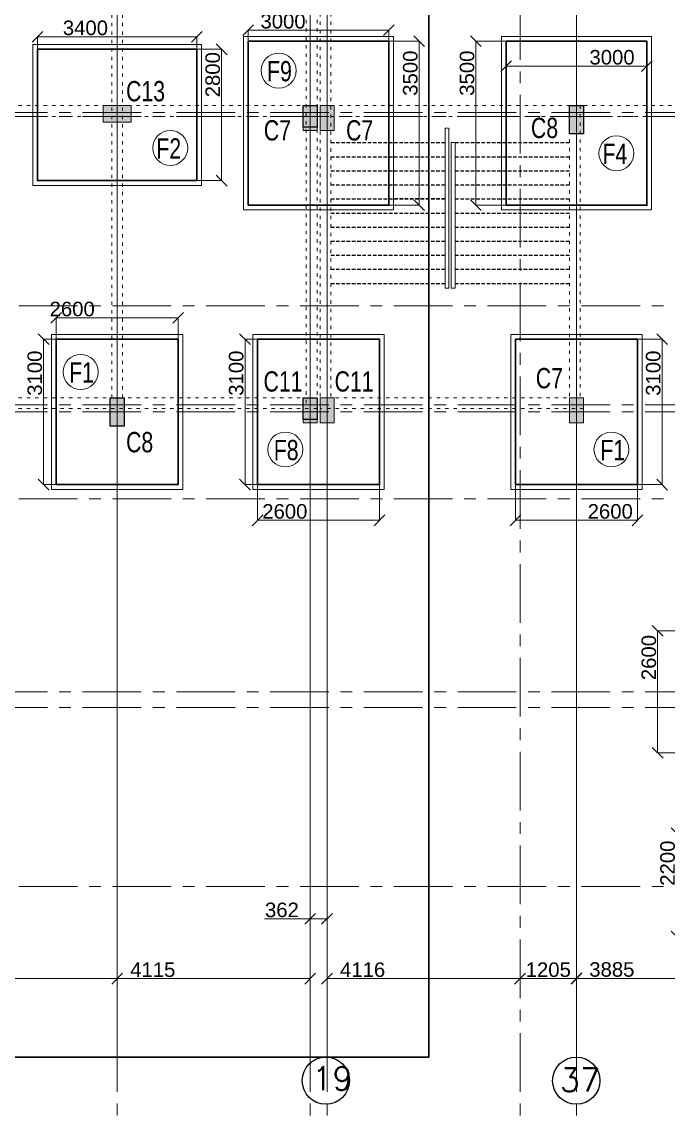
# Model space of a CAD drawing. Header units: inches. Extents: x 719368 to 6315912, y -2624014 to 446967.
# Drawn here: x 5506425 to 5520208, y -2126936 to -2103591 of the extents above; entities that cross this region are included whole.
import ezdxf
from ezdxf.lldxf.tags import DXFTag

# ---------------------------------------------------------------- set-up
doc = ezdxf.new("R2010")
doc.units = ezdxf.units.IN
doc.header["$LTSCALE"] = 20
doc.header["$MEASUREMENT"] = 0
doc.header["$PDMODE"] = 3
for name, pattern in [('ACAD_ISO03W100', [30, 12, -18]), ('CENTER', [2, 1.25, -0.25, 0.25, -0.25]), ('CENTER2', [1.125, 0.75, -0.125, 0.125, -0.125]), ('DASHED2', [0.375, 0.25, -0.125]), ('HIDDEN', [0.375, 0.25, -0.125])]:
    doc.linetypes.add(name, pattern=pattern)
doc.layers.get('0').update_dxf_attribs({"color": 51, "lineweight": 30})
doc.layers.get('Defpoints').update_dxf_attribs({"lineweight": 25})
for name, color, linetype, lineweight in [('COL.FILL', 6, 'Continuous', 20), ('COLUMN', 2, 'Continuous', 25), ('DIM', 7, 'Continuous', 13), ('FOOTING', 73, 'Continuous', 30), ('GRID', 202, 'CENTER', 5), ('HACHE', 6, 'Continuous', 9), ('HIDDEN', 181, 'ACAD_ISO03W100', 18), ('Railing', 34, 'Continuous', 20), ('STAIR', 4, 'Continuous', 25), ('Text', 7, 'Continuous', 15), ('WALL', 1, 'Continuous', 18)]:
    doc.layers.add(name, color=color, linetype=linetype, lineweight=lineweight)
doc.layers.add('grid text', color=140, linetype='Continuous')
doc.layers.add('STAIRS', color=1, linetype='Continuous')
doc.styles.add('BOLD', font='arial.ttf')
doc.styles.add('DIM SUMBI', font='arial.ttf')
doc.styles.add('Tabrej', font='romans.shx')
tags = doc.linetypes.add('DASHED', pattern=[0.75, 0.5, -0.25]).pattern_tags.tags
tags[6:7] = [DXFTag(74, 4), DXFTag(75, 0), DXFTag(340, '0'), DXFTag(46, 1.0), DXFTag(50, 0.0), DXFTag(44, 0.0), DXFTag(45, 0.0)]
tags[4:5] = [DXFTag(74, 4), DXFTag(75, 0), DXFTag(340, '0'), DXFTag(46, 1.0), DXFTag(50, 0.0), DXFTag(44, 0.0), DXFTag(45, 0.0)]
doc.dimstyles.new('PL1', dxfattribs={"dimtxt": 275, "dimasz": 230, "dimexe": 0.18, "dimexo": 12, "dimgap": 30, "dimtad": 1, "dimjust": 1, "dimdec": 0, "dimzin": 0, "dimdsep": 46, "dimtxsty": 'BOLD', "dimblk": 'OBLIQUE', "dimcen": 0.09, "dimclrd": 256, "dimclre": 256, "dimadec": 0, "dimazin": 0, "dimtfac": 1, "dimtdec": 0, "dimtofl": 0, "dimtmove": 0, "dimatfit": 3, "dimfxl": 0, "dimtolj": 1, "dimtzin": 0, "dimlwd": -1, "dimlwe": -1, "dimarcsym": 0})

# ---------------------------------------------------------------- blocks, each defined once
blk = doc.blocks.new('C2')
at = {"layer": 'COLUMN'}
h = blk.add_hatch(color=7, dxfattribs=at)
h.dxf.hatch_style = 1
h.paths.add_polyline_path([(0.3, 0), (0, 0), (0, -0.6), (0.3, -0.6)])
for p, q in [((0, 0), (0, -0.6)), ((0.3, 0), (0, 0)), ((0.3, -0.6), (0.3, 0)), ((0, -0.6), (0.3, -0.6))]:
    blk.add_line(p, q, dxfattribs=at)
blk = doc.blocks.new('CU')
at = {"layer": 'WALL', "linetype": 'CENTER2'}
h = blk.add_hatch(color=256, dxfattribs=at)
h.dxf.hatch_style = 1
h.paths.add_polyline_path([(0, 0.035), (0, -0.265), (0.46, -0.265), (0.46, 0.035)])
at = {"layer": 'COLUMN', "linetype": 'CENTER2'}
blk.add_lwpolyline([(0, 0.035), (0, -0.265), (0.46, -0.265), (0.46, 0.035), (0, 0.035)], dxfattribs=at)
blk = doc.blocks.new('_Oblique')
at = {"layer": 'STAIR', "color": 0, "lineweight": -2}
blk.add_line((-0.5, -0.5), (0.5, 0.5), dxfattribs=at)
blk = doc.blocks.new('*D454')
at = {"layer": 'Defpoints', "color": 0}
for p in [(5504341, -2123984), (5508457, -2123984), (5508457, -2123984)]:
    blk.add_point(p, dxfattribs=at)
at = {"layer": 'DIM'}
for p, q in [((5504341, -2123972), (5504341, -2123984)), ((5508457, -2123984), (5504341, -2123984)), ((5508457, -2123972), (5508457, -2123984))]:
    blk.add_line(p, q, dxfattribs=at)
at = {"layer": 'DIM', "xscale": 230, "yscale": 230, "zscale": 230, "rotation": 180}
blk.add_blockref('_Oblique', (5504341, -2123984), dxfattribs=at)
at = {"layer": 'DIM', "xscale": 230, "yscale": 230, "zscale": 230}
blk.add_blockref('_Oblique', (5508457, -2123984), dxfattribs=at)
at = {"layer": 'DIM', "color": 0, "insert": (5505102, -2123796), "char_height": 310, "attachment_point": 5, "style": 'BOLD'}
blk.add_mtext('\\A1;4115', dxfattribs=at)
blk = doc.blocks.new('*D455')
at = {"layer": 'Defpoints', "color": 0}
for p in [(5508457, -2123984), (5512572, -2123984), (5512572, -2123984)]:
    blk.add_point(p, dxfattribs=at)
at = {"layer": 'DIM'}
for p, q in [((5508457, -2123972), (5508457, -2123984)), ((5512572, -2123984), (5508457, -2123984)), ((5512572, -2123972), (5512572, -2123984))]:
    blk.add_line(p, q, dxfattribs=at)
at = {"layer": 'DIM', "xscale": 230, "yscale": 230, "zscale": 230, "rotation": 180}
blk.add_blockref('_Oblique', (5508457, -2123984), dxfattribs=at)
at = {"layer": 'DIM', "xscale": 230, "yscale": 230, "zscale": 230}
blk.add_blockref('_Oblique', (5512572, -2123984), dxfattribs=at)
at = {"layer": 'DIM', "color": 0, "insert": (5509217, -2123796), "char_height": 310, "attachment_point": 5, "style": 'BOLD'}
blk.add_mtext('\\A1;4115', dxfattribs=at)
blk = doc.blocks.new('*D456')
at = {"layer": 'Defpoints', "color": 0}
for p in [(5512933, -2122709), (5512572, -2123984), (5512933, -2123984)]:
    blk.add_point(p, dxfattribs=at)
at = {"layer": 'DIM'}
for p, q in [((5512572, -2122709), (5511600, -2122709)), ((5512572, -2123972), (5512572, -2122709)), ((5512933, -2122709), (5512572, -2122709)), ((5512933, -2123972), (5512933, -2122709))]:
    blk.add_line(p, q, dxfattribs=at)
at = {"layer": 'DIM', "xscale": 230, "yscale": 230, "zscale": 230, "rotation": 180}
blk.add_blockref('_Oblique', (5512572, -2122709), dxfattribs=at)
at = {"layer": 'DIM', "xscale": 230, "yscale": 230, "zscale": 230}
blk.add_blockref('_Oblique', (5512933, -2122709), dxfattribs=at)
at = {"layer": 'DIM', "color": 0, "insert": (5511971, -2122521), "char_height": 310, "attachment_point": 5, "style": 'BOLD'}
blk.add_mtext('\\A1;362', dxfattribs=at)
blk = doc.blocks.new('*D457')
at = {"layer": 'Defpoints', "color": 0}
for p in [(5512933, -2123984), (5517049, -2123984), (5517049, -2123984)]:
    blk.add_point(p, dxfattribs=at)
at = {"layer": 'DIM'}
for p, q in [((5512933, -2123972), (5512933, -2123984)), ((5517049, -2123984), (5512933, -2123984)), ((5517049, -2123972), (5517049, -2123984))]:
    blk.add_line(p, q, dxfattribs=at)
at = {"layer": 'DIM', "xscale": 230, "yscale": 230, "zscale": 230, "rotation": 180}
blk.add_blockref('_Oblique', (5512933, -2123984), dxfattribs=at)
at = {"layer": 'DIM', "xscale": 230, "yscale": 230, "zscale": 230}
blk.add_blockref('_Oblique', (5517049, -2123984), dxfattribs=at)
at = {"layer": 'DIM', "color": 0, "insert": (5513692, -2123796), "char_height": 310, "attachment_point": 5, "style": 'BOLD'}
blk.add_mtext('\\A1;4116', dxfattribs=at)
blk = doc.blocks.new('*D498')
at = {"layer": 'Defpoints', "color": 0}
for p in [(5516754, -2104000), (5519754, -2104000), (5516754, -2104535)]:
    blk.add_point(p, dxfattribs=at)
at = {"layer": 'DIM'}
for p, q in [((5516754, -2104012), (5516754, -2104535)), ((5519754, -2104012), (5519754, -2104535)), ((5519754, -2104535), (5516754, -2104535))]:
    blk.add_line(p, q, dxfattribs=at)
at = {"layer": 'DIM', "xscale": 230, "yscale": 230, "zscale": 230, "rotation": 180}
blk.add_blockref('_Oblique', (5516754, -2104535), dxfattribs=at)
at = {"layer": 'DIM', "xscale": 230, "yscale": 230, "zscale": 230}
blk.add_blockref('_Oblique', (5519754, -2104535), dxfattribs=at)
at = {"layer": 'DIM', "color": 0, "insert": (5519012, -2104347), "char_height": 310, "attachment_point": 5, "style": 'BOLD'}
blk.add_mtext('\\A1;3000', dxfattribs=at)
blk = doc.blocks.new('*D499')
at = {"layer": 'Defpoints', "color": 0}
for p in [(5516109, -2104000), (5517192, -2104000), (5517354, -2107500)]:
    blk.add_point(p, dxfattribs=at)
at = {"layer": 'DIM'}
for p, q in [((5517180, -2104000), (5516109, -2104000)), ((5516109, -2107500), (5516109, -2104000)), ((5517342, -2107500), (5516109, -2107500))]:
    blk.add_line(p, q, dxfattribs=at)
at = {"layer": 'DIM', "xscale": 230, "yscale": 230, "zscale": 230}
for p, rotation in [((5516109, -2104000), 90), ((5516109, -2107500), 270)]:
    blk.add_blockref('_Oblique', p, dxfattribs=dict(at, rotation=rotation))
at = {"layer": 'DIM', "color": 0, "insert": (5515920, -2104684), "char_height": 310, "attachment_point": 5, "rotation": 90, "style": 'BOLD'}
blk.add_mtext('\\A1;3500', dxfattribs=at)
blk = doc.blocks.new('*D508')
at = {"layer": 'Defpoints', "color": 0}
for p in [(5516954, -2113006), (5519554, -2113148), (5516954, -2114215)]:
    blk.add_point(p, dxfattribs=at)
at = {"layer": 'DIM'}
for p, q in [((5516954, -2113018), (5516954, -2114215)), ((5519554, -2113160), (5519554, -2114215)), ((5519554, -2114215), (5516954, -2114215))]:
    blk.add_line(p, q, dxfattribs=at)
at = {"layer": 'DIM', "xscale": 230, "yscale": 230, "zscale": 230, "rotation": 180}
blk.add_blockref('_Oblique', (5516954, -2114215), dxfattribs=at)
at = {"layer": 'DIM', "xscale": 230, "yscale": 230, "zscale": 230}
blk.add_blockref('_Oblique', (5519554, -2114215), dxfattribs=at)
at = {"layer": 'DIM', "color": 0, "insert": (5518974, -2114027), "char_height": 310, "attachment_point": 5, "style": 'BOLD'}
blk.add_mtext('\\A1;2600', dxfattribs=at)
blk = doc.blocks.new('*D509')
at = {"layer": 'Defpoints', "color": 0}
for p in [(5519316, -2110355), (5520079, -2110355), (5519308, -2113455)]:
    blk.add_point(p, dxfattribs=at)
at = {"layer": 'DIM'}
for p, q in [((5519328, -2110355), (5520079, -2110355)), ((5520079, -2113455), (5520079, -2110355)), ((5519320, -2113455), (5520079, -2113455))]:
    blk.add_line(p, q, dxfattribs=at)
at = {"layer": 'DIM', "xscale": 230, "yscale": 230, "zscale": 230}
for p, rotation in [((5520079, -2110355), 90), ((5520079, -2113455), 270)]:
    blk.add_blockref('_Oblique', p, dxfattribs=dict(at, rotation=rotation))
at = {"layer": 'DIM', "color": 0, "insert": (5519891, -2111079), "char_height": 310, "attachment_point": 5, "rotation": 90, "style": 'BOLD'}
blk.add_mtext('\\A1;3100', dxfattribs=at)
blk = doc.blocks.new('*D522')
at = {"layer": 'Defpoints', "color": 0}
for p in [(5520839, -2120885), (5520385, -2123085), (5520839, -2123085)]:
    blk.add_point(p, dxfattribs=at)
at = {"layer": 'DIM'}
for p, q in [((5520827, -2120885), (5520385, -2120885)), ((5520385, -2120885), (5520385, -2123085)), ((5520827, -2123085), (5520385, -2123085))]:
    blk.add_line(p, q, dxfattribs=at)
at = {"layer": 'DIM', "xscale": 230, "yscale": 230, "zscale": 230}
for p, rotation in [((5520385, -2120885), 90), ((5520385, -2123085), 270)]:
    blk.add_blockref('_Oblique', p, dxfattribs=dict(at, rotation=rotation))
at = {"layer": 'DIM', "color": 0, "insert": (5520197, -2121523), "char_height": 310, "attachment_point": 5, "rotation": 90, "style": 'BOLD'}
blk.add_mtext('\\A1;2200', dxfattribs=at)
blk = doc.blocks.new('*D530')
at = {"layer": 'Defpoints', "color": 0}
for p in [(5520515, -2116570), (5519985, -2119170), (5520515, -2119170)]:
    blk.add_point(p, dxfattribs=at)
at = {"layer": 'DIM'}
for p, q in [((5520503, -2116570), (5519985, -2116570)), ((5519985, -2116570), (5519985, -2119170)), ((5520503, -2119170), (5519985, -2119170))]:
    blk.add_line(p, q, dxfattribs=at)
at = {"layer": 'DIM', "xscale": 230, "yscale": 230, "zscale": 230}
for p, rotation in [((5519985, -2116570), 90), ((5519985, -2119170), 270)]:
    blk.add_blockref('_Oblique', p, dxfattribs=dict(at, rotation=rotation))
at = {"layer": 'DIM', "color": 0, "insert": (5519797, -2117141), "char_height": 310, "attachment_point": 5, "rotation": 90, "style": 'BOLD'}
blk.add_mtext('\\A1;2600', dxfattribs=at)
blk = doc.blocks.new('*D427')
at = {"layer": 'Defpoints', "color": 0}
for p in [(5517049, -2123984), (5518254, -2123984), (5518254, -2123984)]:
    blk.add_point(p, dxfattribs=at)
at = {"layer": 'DIM'}
for p, q in [((5517049, -2123972), (5517049, -2123984)), ((5518254, -2123984), (5517049, -2123984)), ((5518254, -2123972), (5518254, -2123984))]:
    blk.add_line(p, q, dxfattribs=at)
at = {"layer": 'DIM', "xscale": 230, "yscale": 230, "zscale": 230, "rotation": 180}
blk.add_blockref('_Oblique', (5517049, -2123984), dxfattribs=at)
at = {"layer": 'DIM', "xscale": 230, "yscale": 230, "zscale": 230}
blk.add_blockref('_Oblique', (5518254, -2123984), dxfattribs=at)
at = {"layer": 'DIM', "color": 0, "insert": (5517652, -2123796), "char_height": 310, "attachment_point": 5, "style": 'BOLD'}
blk.add_mtext('\\A1;1205', dxfattribs=at)
blk = doc.blocks.new('*D428')
at = {"layer": 'Defpoints', "color": 0}
for p in [(5518254, -2123388), (5522139, -2123388), (5522139, -2123979)]:
    blk.add_point(p, dxfattribs=at)
at = {"layer": 'DIM'}
for p, q in [((5518254, -2123400), (5518254, -2123979)), ((5522139, -2123400), (5522139, -2123979)), ((5522139, -2123979), (5518254, -2123979))]:
    blk.add_line(p, q, dxfattribs=at)
at = {"layer": 'DIM', "xscale": 230, "yscale": 230, "zscale": 230, "rotation": 180}
blk.add_blockref('_Oblique', (5518254, -2123979), dxfattribs=at)
at = {"layer": 'DIM', "xscale": 230, "yscale": 230, "zscale": 230}
blk.add_blockref('_Oblique', (5522139, -2123979), dxfattribs=at)
at = {"layer": 'DIM', "color": 0, "insert": (5519008, -2123791), "char_height": 310, "attachment_point": 5, "style": 'BOLD'}
blk.add_mtext('\\A1;3885', dxfattribs=at)
blk = doc.blocks.new('*D740')
at = {"layer": 'Defpoints', "color": 0}
for p in [(5514253, -2103767), (5511253, -2104000), (5514253, -2104000)]:
    blk.add_point(p, dxfattribs=at)
at = {"layer": 'DIM'}
for p, q in [((5511253, -2103988), (5511253, -2103767)), ((5511253, -2103767), (5514253, -2103767)), ((5514253, -2103988), (5514253, -2103767))]:
    blk.add_line(p, q, dxfattribs=at)
at = {"layer": 'DIM', "xscale": 230, "yscale": 230, "zscale": 230, "rotation": 180}
blk.add_blockref('_Oblique', (5511253, -2103767), dxfattribs=at)
at = {"layer": 'DIM', "xscale": 230, "yscale": 230, "zscale": 230}
blk.add_blockref('_Oblique', (5514253, -2103767), dxfattribs=at)
at = {"layer": 'DIM', "color": 0, "insert": (5511995, -2103578), "char_height": 310, "attachment_point": 5, "style": 'BOLD'}
blk.add_mtext('\\A1;3000', dxfattribs=at)
blk = doc.blocks.new('*D741')
at = {"layer": 'Defpoints', "color": 0}
for p in [(5513815, -2104000), (5514898, -2104000), (5513653, -2107500)]:
    blk.add_point(p, dxfattribs=at)
at = {"layer": 'DIM'}
for p, q in [((5513827, -2104000), (5514898, -2104000)), ((5514898, -2107500), (5514898, -2104000)), ((5513665, -2107500), (5514898, -2107500))]:
    blk.add_line(p, q, dxfattribs=at)
at = {"layer": 'DIM', "xscale": 230, "yscale": 230, "zscale": 230}
for p, rotation in [((5514898, -2104000), 90), ((5514898, -2107500), 270)]:
    blk.add_blockref('_Oblique', p, dxfattribs=dict(at, rotation=rotation))
at = {"layer": 'DIM', "color": 0, "insert": (5514710, -2104684), "char_height": 310, "attachment_point": 5, "rotation": 90, "style": 'BOLD'}
blk.add_mtext('\\A1;3500', dxfattribs=at)
blk = doc.blocks.new('*D742')
at = {"layer": 'Defpoints', "color": 0}
for p in [(5514053, -2113006), (5511453, -2113148), (5514053, -2114215)]:
    blk.add_point(p, dxfattribs=at)
at = {"layer": 'DIM'}
for p, q in [((5514053, -2113018), (5514053, -2114215)), ((5511453, -2113160), (5511453, -2114215)), ((5511453, -2114215), (5514053, -2114215))]:
    blk.add_line(p, q, dxfattribs=at)
at = {"layer": 'DIM', "xscale": 230, "yscale": 230, "zscale": 230, "rotation": 180}
blk.add_blockref('_Oblique', (5511453, -2114215), dxfattribs=at)
at = {"layer": 'DIM', "xscale": 230, "yscale": 230, "zscale": 230}
blk.add_blockref('_Oblique', (5514053, -2114215), dxfattribs=at)
at = {"layer": 'DIM', "color": 0, "insert": (5512033, -2114027), "char_height": 310, "attachment_point": 5, "style": 'BOLD'}
blk.add_mtext('\\A1;2600', dxfattribs=at)
blk = doc.blocks.new('*D743')
at = {"layer": 'Defpoints', "color": 0}
for p in [(5511185, -2110355), (5511691, -2110355), (5511699, -2113455)]:
    blk.add_point(p, dxfattribs=at)
at = {"layer": 'DIM'}
for p, q in [((5511679, -2110355), (5511185, -2110355)), ((5511185, -2113455), (5511185, -2110355)), ((5511687, -2113455), (5511185, -2113455))]:
    blk.add_line(p, q, dxfattribs=at)
at = {"layer": 'DIM', "xscale": 230, "yscale": 230, "zscale": 230}
for p, rotation in [((5511185, -2110355), 90), ((5511185, -2113455), 270)]:
    blk.add_blockref('_Oblique', p, dxfattribs=dict(at, rotation=rotation))
at = {"layer": 'DIM', "color": 0, "insert": (5510997, -2111079), "char_height": 310, "attachment_point": 5, "rotation": 90, "style": 'BOLD'}
blk.add_mtext('\\A1;3100', dxfattribs=at)
blk = doc.blocks.new('*D1030')
at = {"layer": 'Defpoints', "color": 0}
for p in [(5509307, -2104175), (5509569, -2106975), (5510686, -2106975)]:
    blk.add_point(p, dxfattribs=at)
at = {"layer": 'DIM'}
for p, q in [((5509319, -2104175), (5510686, -2104175)), ((5510686, -2104175), (5510686, -2106975)), ((5509581, -2106975), (5510686, -2106975))]:
    blk.add_line(p, q, dxfattribs=at)
at = {"layer": 'DIM', "xscale": 230, "yscale": 230, "zscale": 230}
for p, rotation in [((5510686, -2104175), 90), ((5510686, -2106975), 270)]:
    blk.add_blockref('_Oblique', p, dxfattribs=dict(at, rotation=rotation))
at = {"layer": 'DIM', "color": 0, "insert": (5510497, -2104717), "char_height": 310, "attachment_point": 5, "rotation": 90, "style": 'BOLD'}
blk.add_mtext('\\A1;2800', dxfattribs=at)
blk = doc.blocks.new('*D1031')
at = {"layer": 'Defpoints', "color": 0}
for p in [(5506757, -2103908), (5506757, -2104414), (5510157, -2104421)]:
    blk.add_point(p, dxfattribs=at)
at = {"layer": 'DIM'}
for p, q in [((5506757, -2104402), (5506757, -2103908)), ((5510157, -2103908), (5506757, -2103908)), ((5510157, -2104409), (5510157, -2103908))]:
    blk.add_line(p, q, dxfattribs=at)
at = {"layer": 'DIM', "xscale": 230, "yscale": 230, "zscale": 230, "rotation": 180}
blk.add_blockref('_Oblique', (5506757, -2103908), dxfattribs=at)
at = {"layer": 'DIM', "xscale": 230, "yscale": 230, "zscale": 230}
blk.add_blockref('_Oblique', (5510157, -2103908), dxfattribs=at)
at = {"layer": 'DIM', "color": 0, "insert": (5507780, -2103720), "char_height": 310, "attachment_point": 5, "style": 'BOLD'}
blk.add_mtext('\\A1;3400', dxfattribs=at)
blk = doc.blocks.new('*D1038')
at = {"layer": 'Defpoints', "color": 0}
for p in [(5509757, -2109901), (5507157, -2110355), (5509757, -2110355)]:
    blk.add_point(p, dxfattribs=at)
at = {"layer": 'DIM'}
for p, q in [((5507157, -2110343), (5507157, -2109901)), ((5507157, -2109901), (5509757, -2109901)), ((5509757, -2110343), (5509757, -2109901))]:
    blk.add_line(p, q, dxfattribs=at)
at = {"layer": 'DIM', "xscale": 230, "yscale": 230, "zscale": 230, "rotation": 180}
blk.add_blockref('_Oblique', (5507157, -2109901), dxfattribs=at)
at = {"layer": 'DIM', "xscale": 230, "yscale": 230, "zscale": 230}
blk.add_blockref('_Oblique', (5509757, -2109901), dxfattribs=at)
at = {"layer": 'DIM', "color": 0, "insert": (5507498, -2109713), "char_height": 310, "attachment_point": 5, "style": 'BOLD'}
blk.add_mtext('\\A1;2600', dxfattribs=at)
blk = doc.blocks.new('*D1039')
at = {"layer": 'Defpoints', "color": 0}
for p in [(5506889, -2110355), (5507395, -2110355), (5507403, -2113455)]:
    blk.add_point(p, dxfattribs=at)
at = {"layer": 'DIM'}
for p, q in [((5507383, -2110355), (5506889, -2110355)), ((5506889, -2113455), (5506889, -2110355)), ((5507391, -2113455), (5506889, -2113455))]:
    blk.add_line(p, q, dxfattribs=at)
at = {"layer": 'DIM', "xscale": 230, "yscale": 230, "zscale": 230}
for p, rotation in [((5506889, -2110355), 90), ((5506889, -2113455), 270)]:
    blk.add_blockref('_Oblique', p, dxfattribs=dict(at, rotation=rotation))
at = {"layer": 'DIM', "color": 0, "insert": (5506701, -2111079), "char_height": 310, "attachment_point": 5, "rotation": 90, "style": 'BOLD'}
blk.add_mtext('\\A1;3100', dxfattribs=at)

msp = doc.modelspace()

# ---------------------------------------------------------------- hatches: boundary and pattern name
at = {"layer": 'COL.FILL'}
for points in [[(5508756.5858, -2105725.4344), (5508756.5858, -2105375.4344), (5508156.5858, -2105375.4344), (5508156.5858, -2105725.4344)], [(5512721.5858, -2105905.4344), (5512721.5858, -2105375.4344), (5512421.5858, -2105375.4344), (5512421.5858, -2105905.4344)], [(5512784.0858, -2105905.4344), (5512784.0858, -2105375.4344), (5513084.0858, -2105375.4344), (5513084.0858, -2105905.4344)], [(5518104.0858, -2105975.4344), (5518404.0858, -2105975.4344), (5518404.0858, -2105375.4344), (5518104.0858, -2105375.4344)], [(5508606.5858, -2111605.4344), (5508306.5858, -2111605.4344), (5508306.5858, -2112205.4344), (5508606.5858, -2112205.4344)], [(5512721.5858, -2112135.389), (5512721.5858, -2111605.389), (5512421.5858, -2111605.389), (5512421.5858, -2112135.389)], [(5512784.0858, -2112135.389), (5512784.0858, -2111605.389), (5513084.0858, -2111605.389), (5513084.0858, -2112135.389)], [(5518104.0858, -2112135.389), (5518104.0858, -2111605.389), (5518404.0858, -2111605.389), (5518404.0858, -2112135.389)]]:
    msp.add_hatch(color=256, dxfattribs=at).paths.add_polyline_path(points)

# ---------------------------------------------------------------- linework, layer by layer
at = {"color": 0}
msp.add_lwpolyline([(5476966.3599, -2084284.689), (5515105.3899, -2084284.689), (5515105.3899, -2125656.412), (5476966.3599, -2125656.412)], close=True, dxfattribs=at)
at = {"layer": 'COL.FILL'}
for points in [[(5508756.5858, -2105375.4344), (5508756.5858, -2105725.4344), (5508156.5858, -2105725.4344), (5508156.5858, -2105375.4344)], [(5512721.5858, -2105905.4344), (5512421.5858, -2105905.4344), (5512421.5858, -2105375.4344), (5512721.5858, -2105375.4344)], [(5512784.0858, -2105905.4344), (5513084.0858, -2105905.4344), (5513084.0858, -2105375.4344), (5512784.0858, -2105375.4344)], [(5518404.0858, -2105375.4344), (5518104.0858, -2105375.4344), (5518104.0858, -2105975.4344), (5518404.0858, -2105975.4344)], [(5508306.5858, -2111605.4344), (5508606.5858, -2111605.4344), (5508606.5858, -2112205.4344), (5508306.5858, -2112205.4344)], [(5512721.5858, -2112135.389), (5512421.5858, -2112135.389), (5512421.5858, -2111605.389), (5512721.5858, -2111605.389)], [(5512784.0858, -2112135.389), (5513084.0858, -2112135.389), (5513084.0858, -2111605.389), (5512784.0858, -2111605.389)], [(5518104.0858, -2112135.389), (5518404.0858, -2112135.389), (5518404.0858, -2111605.389), (5518104.0858, -2111605.389)]]:
    msp.add_lwpolyline(points, close=True, dxfattribs=at)
at = {"layer": 'FOOTING'}
for points in [[(5511252.8358, -2103999.8111), (5514252.8358, -2103999.8111), (5514252.8358, -2107499.8111), (5511252.8358, -2107499.8111)], [(5511252.8358, -2103999.8111), (5514252.8358, -2103999.8111), (5514252.8358, -2107499.8111), (5511252.8358, -2107499.8111)], [(5519754.0858, -2103999.8111), (5516754.0858, -2103999.8111), (5516754.0858, -2107499.8111), (5519754.0858, -2107499.8111)], [(5519754.0858, -2103999.8111), (5516754.0858, -2103999.8111), (5516754.0858, -2107499.8111), (5519754.0858, -2107499.8111)], [(5506756.5858, -2104175.4344), (5506756.5858, -2106975.4344), (5510156.5858, -2106975.4344), (5510156.5858, -2104175.4344)], [(5507156.5858, -2110355.4344), (5509756.5858, -2110355.4344), (5509756.5858, -2113455.4344), (5507156.5858, -2113455.4344)], [(5511452.8131, -2110355.4344), (5514052.8131, -2110355.4344), (5514052.8131, -2113455.4344), (5511452.8131, -2113455.4344)], [(5519554.0858, -2110355.4344), (5516954.0858, -2110355.4344), (5516954.0858, -2113455.4344), (5519554.0858, -2113455.4344)]]:
    msp.add_lwpolyline(points, close=True, dxfattribs=at)
at = {"layer": 'GRID', "ltscale": 50}
for p, q in [((5508456.5858, -2125656.561), (5508456.5858, -2085956.4181)), ((5512571.5858, -2125656.412), (5512571.5858, -2086547.6076)), ((5512934.0858, -2125656.412), (5512934.0858, -2086547.6076)), ((5512934.0858, -2125656.412), (5512934.0858, -2086547.6076)), ((5508456.5858, -2087148.5707), (5508456.5858, -2126935.9243)), ((5512571.5858, -2087148.5707), (5512571.5858, -2126935.9243)), ((5512934.0858, -2087148.5707), (5512934.0858, -2126935.9243)), ((5517049.0858, -2087148.5707), (5517049.0858, -2126935.9243)), ((5518254.0858, -2087148.5707), (5518254.0858, -2126935.9243)), ((5518254.1085, -2104090.1), (5518254.1085, -2125656.412)), ((5435720.6711, -2105525.4354), (5551358.5285, -2105525.4354)), ((5435720.6711, -2105605.4344), (5551358.5285, -2105605.4344)), ((5436358.4024, -2109640.4354), (5551358.5285, -2109640.4354)), ((5435720.6711, -2111755.4344), (5551358.5285, -2111755.4344)), ((5435720.6711, -2111905.389), (5551358.5285, -2111905.389)), ((5436358.4024, -2113755.4354), (5551358.5285, -2113755.4354)), ((5435720.6711, -2117870.4354), (5551358.5285, -2117870.4354)), ((5435720.6711, -2118205.4344), (5551358.5285, -2118205.4344)), ((5436358.4024, -2122020.4354), (5551358.5285, -2122020.4354))]:
    msp.add_line(p, q, dxfattribs=at)
at = {"layer": 'grid text', "color": 190}
msp.add_circle((5512908.2751, -2126159.3565), 503.6064, dxfattribs=at)
at = {"layer": 'grid text'}
msp.add_circle((5518248.5487, -2126159.9877), 503.6064, dxfattribs=at)
at = {"layer": 'HACHE'}
for points in [[(5511152.8358, -2103899.8111), (5514352.8358, -2103899.8111), (5514352.8358, -2107599.8111), (5511152.8358, -2107599.8111)], [(5511152.8358, -2103899.8111), (5514352.8358, -2103899.8111), (5514352.8358, -2107599.8111), (5511152.8358, -2107599.8111)], [(5519854.0858, -2103899.8111), (5516654.0858, -2103899.8111), (5516654.0858, -2107599.8111), (5519854.0858, -2107599.8111)], [(5519854.0858, -2103899.8111), (5516654.0858, -2103899.8111), (5516654.0858, -2107599.8111), (5519854.0858, -2107599.8111)], [(5506656.5858, -2104075.4344), (5506656.5858, -2107075.4344), (5510256.5858, -2107075.4344), (5510256.5858, -2104075.4344)], [(5507056.5858, -2110255.4344), (5509856.5858, -2110255.4344), (5509856.5858, -2113555.4344), (5507056.5858, -2113555.4344)], [(5511352.8131, -2110255.4344), (5514152.8131, -2110255.4344), (5514152.8131, -2113555.4344), (5511352.8131, -2113555.4344)], [(5519654.0858, -2110255.4344), (5516854.0858, -2110255.4344), (5516854.0858, -2113555.4344), (5519654.0858, -2113555.4344)]]:
    msp.add_lwpolyline(points, close=True, dxfattribs=at)
at = {"layer": 'HIDDEN', "linetype": 'ACAD_ISO03W100', "ltscale": 0.3}
for p, q in [((5512491.5858, -2111717.924), (5512491.5858, -2095335.4797)), ((5512721.5858, -2111717.924), (5512721.5858, -2095335.4797)), ((5508341.5858, -2111605.389), (5508341.5858, -2095795.5834)), ((5508571.5858, -2111605.389), (5508571.5858, -2095795.5834)), ((5512784.0858, -2101425.4571), (5512784.0858, -2111605.389)), ((5513014.0858, -2101425.4571), (5513014.0858, -2111605.389)), ((5512721.5858, -2105375.4344), (5504191.5858, -2105375.4344)), ((5550882.4983, -2105375.4344), (5512784.0858, -2105375.24)), ((5518104.0858, -2105375.2671), (5518104.0858, -2111605.389)), ((5518334.0858, -2105375.2683), (5518334.0858, -2111605.389)), ((5512721.5858, -2105605.4344), (5504191.5858, -2105605.4344)), ((5550882.493, -2105605.4344), (5512784.0858, -2105605.24)), ((5512721.5858, -2111605.389), (5479501.5859, -2111605.389)), ((5518404.0858, -2111605.389), (5512784.0858, -2111605.389)), ((5512721.5858, -2111835.389), (5479501.5859, -2111835.389)), ((5518404.0858, -2111835.389), (5512784.0858, -2111835.389))]:
    msp.add_line(p, q, dxfattribs=at)
at = {"layer": 'Railing', "linetype": 'DASHED'}
for p, q in [((5515454.0858, -2107690.3931), (5515454.0858, -2105857.4342)), ((5515534.0858, -2107690.3931), (5515534.0858, -2105857.4342)), ((5515584.0858, -2109265.389), (5515584.0858, -2106165.389)), ((5515664.0858, -2109265.389), (5515664.0858, -2106165.389)), ((5515454.0858, -2109265.389), (5515454.0858, -2107690.3931)), ((5515534.0858, -2109265.389), (5515534.0858, -2107690.3931)), ((5515454.0858, -2109265.389), (5515534.0858, -2109265.389)), ((5515584.0858, -2109265.389), (5515664.0858, -2109265.389))]:
    msp.add_line(p, q, dxfattribs=at)
at = {"layer": 'Railing', "linetype": 'HIDDEN', "ltscale": 0.01}
for p, q in [((5515534.0858, -2105857.4342), (5515454.0858, -2105857.4342)), ((5515664.0858, -2106165.389), (5515584.0858, -2106165.389))]:
    msp.add_line(p, q, dxfattribs=at)
at = {"layer": 'STAIRS', "linetype": 'DASHED2', "ltscale": 15}
for p, q in [((5513014.0858, -2106165.389), (5515454.0858, -2106165.389)), ((5515664.0858, -2106165.389), (5518104.0858, -2106165.389)), ((5513014.0858, -2106465.389), (5515454.0858, -2106465.389)), ((5515664.0858, -2106465.389), (5518104.0858, -2106465.389)), ((5513014.0858, -2106765.389), (5515454.0858, -2106765.389)), ((5515664.0858, -2106765.389), (5518104.0858, -2106765.389)), ((5513014.0858, -2107065.389), (5515454.0858, -2107065.389)), ((5515664.0858, -2107065.389), (5518104.0858, -2107065.389)), ((5513014.0858, -2107365.389), (5515454.0858, -2107365.389)), ((5515454.0858, -2107365.389), (5514403.9824, -2107365.389)), ((5515664.0858, -2107365.389), (5518104.0858, -2107365.389)), ((5513014.0858, -2107665.389), (5515454.0858, -2107665.389)), ((5515664.0858, -2107665.389), (5518104.0858, -2107665.389)), ((5513014.0858, -2107965.389), (5515454.0858, -2107965.389)), ((5515664.0858, -2107965.389), (5518104.0858, -2107965.389)), ((5513014.0858, -2108265.389), (5515454.0858, -2108265.389)), ((5515664.0858, -2108265.389), (5518104.0858, -2108265.389)), ((5513014.0858, -2108565.389), (5515454.0858, -2108565.389)), ((5515664.0858, -2108565.389), (5518104.0858, -2108565.389)), ((5513014.0858, -2108865.389), (5515454.0858, -2108865.389)), ((5515664.0858, -2108865.389), (5518104.0858, -2108865.389)), ((5513014.0858, -2109165.389), (5515454.0858, -2109165.389)), ((5515664.0858, -2109165.389), (5518104.0858, -2109165.389))]:
    msp.add_line(p, q, dxfattribs=at)
at = {"layer": 'Text'}
for centre in [(5511901.0092, -2104630.3071), (5509588.9799, -2106276.9551), (5519105.9124, -2106390.8686), (5507679.11, -2111053.0267), (5512043.2567, -2112705.6819), (5518999.9184, -2112705.6819)]:
    msp.add_circle(centre, 372.7728, dxfattribs=at)

# ---------------------------------------------------------------- block references
at = {"linetype": 'CENTER2', "xscale": -1000, "yscale": 1000, "zscale": 1000, "rotation": 270}
for p in [(5512686.5858, -2105835.4344), (5512686.5858, -2112065.389)]:
    msp.add_blockref('CU', p, dxfattribs=at)
at = {"color": 5, "xscale": -1000, "yscale": 1000, "zscale": 1000}
msp.add_blockref('C2', (5518404.0858, -2105375.4344), dxfattribs=at)
msp.add_blockref('C2', (5518404.0858, -2105375.4344), dxfattribs=at)
msp.add_blockref('C2', (5518404.0858, -2105375.4344), dxfattribs=at)
msp.add_blockref('C2', (5518404.0858, -2105375.4344), dxfattribs=at)
at = {"color": 5, "xscale": -1000, "yscale": 1000, "zscale": 1000, "rotation": 180}
msp.add_blockref('C2', (5508306.5858, -2112205.4344), dxfattribs=at)

# ---------------------------------------------------------------- texts
at = {"layer": 'grid text', "color": 190, "insert": (5512617.6102, -2125863.0751), "char_height": 500, "attachment_point": 1, "style": 'Tabrej'}
msp.add_mtext_dynamic_manual_height_columns('19', width=0.5, gutter_width=24, heights=[0], dxfattribs=at)
at = {"layer": 'grid text', "insert": (5517900.1125, -2125891.471), "char_height": 500, "attachment_point": 1, "style": 'Tabrej'}
msp.add_mtext_dynamic_manual_height_columns('37', width=0.5, gutter_width=24, heights=[0], dxfattribs=at)
at = {"layer": 'Text', "style": 'DIM SUMBI', "width": 0.75}
for s, p in [('F9', (5511654.8916, -2104857.868)), ('C13', (5508647.2316, -2105284.135)), ('C8', (5517282.7976, -2106066.7828)), ('C7', (5511585.6133, -2106119.1952)), ('C7', (5513338.8857, -2106119.1952)), ('F2', (5509293.0826, -2106504.516)), ('F4', (5518808.024, -2106618.4296)), ('F1', (5507432.9924, -2111280.5876)), ('C11', (5511579.5125, -2111470.9488)), ('C11', (5513094.957, -2111470.9488)), ('C7', (5517386.1211, -2111400.9164)), ('C8', (5508647.2316, -2112765.4073)), ('F8', (5511797.1391, -2112933.2429)), ('F1', (5518763.3109, -2112933.2429))]:
    msp.add_text(s, height=432.432, dxfattribs=at).set_placement(p)

# ---------------------------------------------------------------- dimensions: what is measured, and where the dimension line sits
at = {"layer": 'DIM'}
for base, p1, p2, picture, middle in [((5506756.5858, -2103907.9066), (5510156.5858, -2104421.4521), (5506756.5858, -2104413.6399), '*D1031', (5507780.4061, -2103907.9066)), ((5514252.8358, -2103766.7186), (5511252.8358, -2103999.8111), (5514252.8358, -2103999.8111), '*D740', (5511994.6254, -2103766.7186)), ((5509756.5858, -2109901.4295), (5507156.5858, -2110355.4344), (5509756.5858, -2110355.4344), '*D1038', (5507498.3754, -2109901.4295)), ((5514052.8131, -2114215.0738), (5511452.8131, -2113148.4595), (5514052.8131, -2113006.1572), '*D742', (5512032.8658, -2114215.0738))]:
    dim = msp.add_linear_dim(base=base, p1=p1, p2=p2, dimstyle='PL1', override={"dimtxt": 310}, dxfattribs=at)
    dim.commit()
    dim.dimension.update_dxf_attribs({"geometry": picture, "text_midpoint": middle, "dimtype": 160})
for base, p1, p2, angle, picture, middle in [((5514898.0496, -2103999.8111), (5513652.8066, -2107499.8111), (5513814.5781, -2103999.8111), 270, '*D741', (5514898.0496, -2104683.5575)), ((5516108.8721, -2103999.8111), (5517354.115, -2107499.8111), (5517192.3436, -2103999.8111), 270, '*D499', (5516108.8721, -2104683.5575)), ((5516754.0858, -2104534.984), (5519754.0858, -2103999.8111), (5516754.0858, -2103999.8111), 180, '*D498', (5519012.2962, -2104534.984)), ((5510685.73, -2106975.4344), (5509307.4002, -2104175.4344), (5509568.9493, -2106975.4344), 270, '*D1030', (5510685.73, -2104717.224)), ((5506889.058, -2110355.4344), (5507402.6034, -2113455.4344), (5507394.7913, -2110355.4344), 270, '*D1039', (5506889.058, -2111079.2546)), ((5511185.2854, -2110355.4344), (5511698.8308, -2113455.4344), (5511691.0187, -2110355.4344), 270, '*D743', (5511185.2854, -2111079.2546)), ((5520079.1337, -2110355.4344), (5519308.0681, -2113455.4344), (5519315.8803, -2110355.4344), 270, '*D509', (5520079.1337, -2111079.2546)), ((5516954.0858, -2114215.0738), (5519554.0858, -2113148.4595), (5516954.0858, -2113006.1572), 180, '*D508', (5518974.0332, -2114215.0738)), ((5519984.8079, -2119170.4344), (5520515.2767, -2116570.4344), (5520515.2767, -2119170.4344), 270, '*D530', (5519984.8079, -2117141.2691)), ((5520385.0812, -2123085.4344), (5520839.0861, -2120885.4344), (5520839.0861, -2123085.4344), 270, '*D522', (5520385.0812, -2121522.7061))]:
    dim = msp.add_linear_dim(base=base, p1=p1, p2=p2, angle=angle, dimstyle='PL1', override={"dimtxt": 310}, dxfattribs=at)
    dim.commit()
    dim.dimension.update_dxf_attribs({"geometry": picture, "text_midpoint": middle, "dimtype": 160})
for base, p1, p2, picture, middle in [((5512933.2877, -2122709.0814), (5512571.5858, -2123984.2551), (5512933.2877, -2123984.2551), '*D456', (5511970.8184, -2122520.698)), ((5522139.0873, -2123979.2551), (5518254.0858, -2123388.0472), (5522139.0873, -2123388.0472), '*D428', (5519008.0285, -2123790.8717)), ((5508456.5858, -2123984.2551), (5504341.2877, -2123984.2551), (5508456.5858, -2123984.2551), '*D454', (5505101.5742, -2123795.9774)), ((5512571.5858, -2123984.2551), (5508456.5858, -2123984.2551), (5512571.5858, -2123984.2551), '*D455', (5509216.8722, -2123795.9774)), ((5517049.0858, -2123984.2551), (5512933.2877, -2123984.2551), (5517049.0858, -2123984.2551), '*D457', (5513692.3055, -2123795.9774)), ((5518254.0858, -2123984.2551), (5517049.0858, -2123984.2551), (5518254.0858, -2123984.2551), '*D427', (5517651.5858, -2123795.9774))]:
    dim = msp.add_linear_dim(base=base, p1=p1, p2=p2, dimstyle='PL1', override={"dimtxt": 310}, dxfattribs=at)
    dim.commit()
    dim.dimension.update_dxf_attribs({"geometry": picture, "text_midpoint": middle})

doc.saveas('drawing.dxf')
